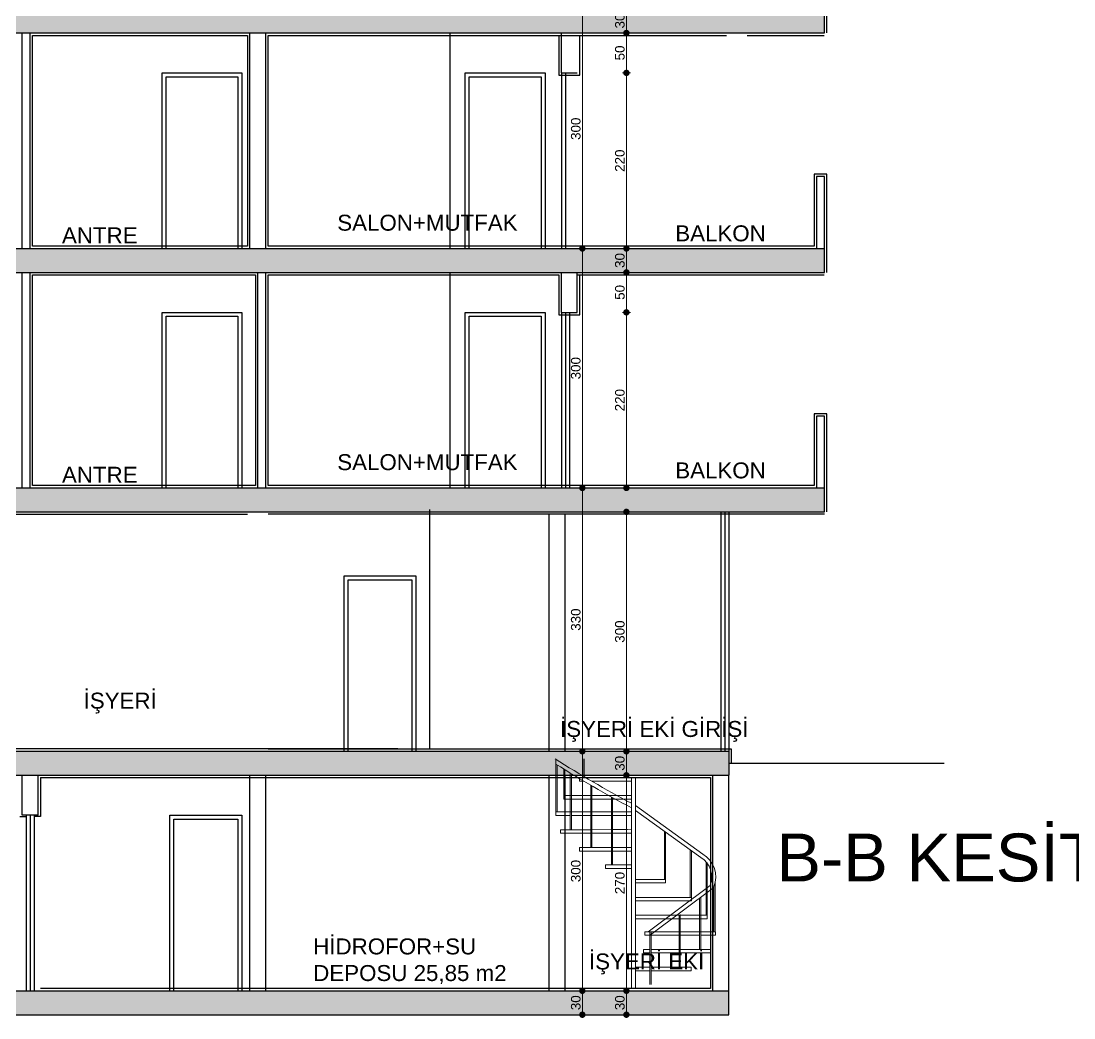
# Model space of a CAD drawing. Header units: millimetres. Extents: x 38129 to 72024, y -56282 to 16512.
# Drawn here: x 63244 to 63903, y -45094 to -44469 of the extents above; entities that cross this region are included whole.
import ezdxf

# ---------------------------------------------------------------- set-up
doc = ezdxf.new("R2010")
doc.units = ezdxf.units.MM
for name, color, linetype, lineweight in [('DIŞÖLÇÜ', 37, 'Continuous', 0), ('DUVAR', 255, 'Continuous', 30), ('iç ölçü', 15, 'Continuous', 20), ('KAPI', 4, 'Continuous', 30), ('mahal', 7, 'Continuous', 5), ('pencere', 195, 'Continuous', 30), ('TARAMA', 252, 'Continuous', 0), ('ölçü İÇ', 31, 'Continuous', 0)]:
    doc.layers.add(name, color=color, linetype=linetype, lineweight=lineweight)
doc.layers.add('sıva', color=41, linetype='Continuous')
doc.styles.add('icdisolcu_yazi', font='arial.ttf')
doc.styles.get("Standard").update_dxf_attribs({"font": 'arial.ttf'})
doc.dimstyles.new('İç Ölçü', dxfattribs={"dimtxt": 12, "dimasz": 8, "dimexe": 5, "dimexo": 0, "dimgap": 2, "dimtad": 1, "dimdec": 0, "dimzin": 12, "dimdsep": 46, "dimtxsty": 'icdisolcu_yazi', "dimblk": 'DOT', "dimcen": 8, "dimdle": 5, "dimclrd": 256, "dimclre": 256, "dimclrt": 7, "dimadec": 0, "dimazin": 3, "dimtfac": 1, "dimtdec": 0, "dimtix": 1, "dimtmove": 2, "dimatfit": 3, "dimldrblk": 'DOT', "dimfxl": 0, "dimtolj": 1, "dimtzin": 0, "dimlwd": -1, "dimlwe": -1, "dimarcsym": 0})
pattern_1 = [(45, (14030.6725, -61387.9235), (-4.4901281, 4.4901281), []), (45, (14035.1626, -61387.9235), (-4.4901281, 4.4901281), [3.175, -1.5875])]

# ---------------------------------------------------------------- blocks, each defined once
blk = doc.blocks.new('_Dot')
at = {"color": 0, "lineweight": -2}
blk.add_line((-0.5, 0), (-1, 0), dxfattribs=at)
at = {"color": 0, "lineweight": 30, "const_width": 0.5}
blk.add_lwpolyline([(-0.25, 0, 1), (0.25, 0, 1)], format="xyb", close=True, dxfattribs=at)
blk = doc.blocks.new('*D2836')
at = {"layer": 'Defpoints', "color": 0, "transparency": 16777216}
for p in [(49391.4, -85758.9), (49391.4, -85788.9), (49391.4, -85788.9)]:
    blk.add_point(p, dxfattribs=at)
at = {"layer": 'ölçü İÇ', "transparency": 16777216}
for p, q in [((49391.4, -85758.9), (49396.4, -85758.9)), ((49391.4, -85788.9), (49396.4, -85788.9))]:
    blk.add_line(p, q, dxfattribs=at)
at = {"layer": 'ölçü İÇ', "linetype": 'Continuous', "transparency": 16777216}
blk.add_line((49391.4, -85766.9), (49391.4, -85780.9), dxfattribs=at)
at = {"layer": 'ölçü İÇ', "transparency": 16777216, "xscale": 8, "yscale": 8, "zscale": 8}
for p, rotation in [((49391.4, -85758.9), 90), ((49391.4, -85788.9), 270)]:
    blk.add_blockref('_Dot', p, dxfattribs=dict(at, rotation=rotation))
at = {"layer": 'ölçü İÇ', "color": 7, "transparency": 16777216, "insert": (49383.2, -85773.9), "char_height": 12, "attachment_point": 5, "rotation": 90, "style": 'icdisolcu_yazi'}
blk.add_mtext('\\A1;30', dxfattribs=at)
blk = doc.blocks.new('*D2837')
at = {"layer": 'Defpoints', "color": 0, "transparency": 16777216}
for p in [(49391.4, -86058.9), (49391.4, -86088.9), (49391.4, -86088.9)]:
    blk.add_point(p, dxfattribs=at)
at = {"layer": 'ölçü İÇ', "transparency": 16777216}
for p, q in [((49391.4, -86058.9), (49396.4, -86058.9)), ((49391.4, -86088.9), (49396.4, -86088.9))]:
    blk.add_line(p, q, dxfattribs=at)
at = {"layer": 'ölçü İÇ', "linetype": 'Continuous', "transparency": 16777216}
blk.add_line((49391.4, -86066.9), (49391.4, -86080.9), dxfattribs=at)
at = {"layer": 'ölçü İÇ', "transparency": 16777216, "xscale": 8, "yscale": 8, "zscale": 8}
for p, rotation in [((49391.4, -86058.9), 90), ((49391.4, -86088.9), 270)]:
    blk.add_blockref('_Dot', p, dxfattribs=dict(at, rotation=rotation))
at = {"layer": 'ölçü İÇ', "color": 7, "transparency": 16777216, "insert": (49383.2, -86073.9), "char_height": 12, "attachment_point": 5, "rotation": 90, "style": 'icdisolcu_yazi'}
blk.add_mtext('\\A1;30', dxfattribs=at)
blk = doc.blocks.new('*D2838')
at = {"layer": 'Defpoints', "color": 0, "transparency": 16777216}
for p in [(49499.7, -86388.9), (49391.4, -86688.9), (49391.4, -86688.9)]:
    blk.add_point(p, dxfattribs=at)
at = {"layer": 'ölçü İÇ', "transparency": 16777216}
for p, q in [((49396.4, -86388.9), (49386.4, -86388.9)), ((49391.4, -86688.9), (49396.4, -86688.9))]:
    blk.add_line(p, q, dxfattribs=at)
at = {"layer": 'ölçü İÇ', "linetype": 'Continuous', "transparency": 16777216}
blk.add_line((49391.4, -86396.9), (49391.4, -86680.9), dxfattribs=at)
at = {"layer": 'ölçü İÇ', "transparency": 16777216, "xscale": 8, "yscale": 8, "zscale": 8}
for p, rotation in [((49391.4, -86388.9), 90), ((49391.4, -86688.9), 270)]:
    blk.add_blockref('_Dot', p, dxfattribs=dict(at, rotation=rotation))
at = {"layer": 'ölçü İÇ', "color": 7, "transparency": 16777216, "insert": (49383.2, -86538.9), "char_height": 12, "attachment_point": 5, "rotation": 90, "style": 'icdisolcu_yazi'}
blk.add_mtext('\\A1;300', dxfattribs=at)
blk = doc.blocks.new('*D2839')
at = {"layer": 'Defpoints', "color": 0, "transparency": 16777216}
for p in [(49391.4, -86688.9), (49391.4, -86718.9), (49391.4, -86718.9)]:
    blk.add_point(p, dxfattribs=at)
at = {"layer": 'ölçü İÇ', "transparency": 16777216}
for p, q in [((49391.4, -86688.9), (49396.4, -86688.9)), ((49391.4, -86718.9), (49396.4, -86718.9))]:
    blk.add_line(p, q, dxfattribs=at)
at = {"layer": 'ölçü İÇ', "linetype": 'Continuous', "transparency": 16777216}
blk.add_line((49391.4, -86696.9), (49391.4, -86710.9), dxfattribs=at)
at = {"layer": 'ölçü İÇ', "transparency": 16777216, "xscale": 8, "yscale": 8, "zscale": 8}
for p, rotation in [((49391.4, -86688.9), 90), ((49391.4, -86718.9), 270)]:
    blk.add_blockref('_Dot', p, dxfattribs=dict(at, rotation=rotation))
at = {"layer": 'ölçü İÇ', "color": 7, "transparency": 16777216, "insert": (49383.2, -86703.9), "char_height": 12, "attachment_point": 5, "rotation": 90, "style": 'icdisolcu_yazi'}
blk.add_mtext('\\A1;30', dxfattribs=at)
blk = doc.blocks.new('*D2840')
at = {"layer": 'Defpoints', "color": 0, "transparency": 16777216}
for p in [(49391.4, -86718.9), (49391.4, -86988.9), (49391.4, -86988.9)]:
    blk.add_point(p, dxfattribs=at)
at = {"layer": 'ölçü İÇ', "transparency": 16777216}
for p, q in [((49391.4, -86718.9), (49396.4, -86718.9)), ((49391.4, -86988.9), (49396.4, -86988.9))]:
    blk.add_line(p, q, dxfattribs=at)
at = {"layer": 'ölçü İÇ', "linetype": 'Continuous', "transparency": 16777216}
blk.add_line((49391.4, -86726.9), (49391.4, -86980.9), dxfattribs=at)
at = {"layer": 'ölçü İÇ', "transparency": 16777216, "xscale": 8, "yscale": 8, "zscale": 8}
for p, rotation in [((49391.4, -86718.9), 90), ((49391.4, -86988.9), 270)]:
    blk.add_blockref('_Dot', p, dxfattribs=dict(at, rotation=rotation))
at = {"layer": 'ölçü İÇ', "color": 7, "transparency": 16777216, "insert": (49383.2, -86853.9), "char_height": 12, "attachment_point": 5, "rotation": 90, "style": 'icdisolcu_yazi'}
blk.add_mtext('\\A1;270', dxfattribs=at)
blk = doc.blocks.new('*D2841')
at = {"layer": 'Defpoints', "color": 0, "transparency": 16777216}
for p in [(49391.4, -86988.9), (49391.4, -87018.9), (49391.4, -87018.9)]:
    blk.add_point(p, dxfattribs=at)
at = {"layer": 'ölçü İÇ', "transparency": 16777216}
for p, q in [((49391.4, -86988.9), (49396.4, -86988.9)), ((49391.4, -87018.9), (49396.4, -87018.9))]:
    blk.add_line(p, q, dxfattribs=at)
at = {"layer": 'ölçü İÇ', "linetype": 'Continuous', "transparency": 16777216}
blk.add_line((49391.4, -86996.9), (49391.4, -87010.9), dxfattribs=at)
at = {"layer": 'ölçü İÇ', "transparency": 16777216, "xscale": 8, "yscale": 8, "zscale": 8}
for p, rotation in [((49391.4, -86988.9), 90), ((49391.4, -87018.9), 270)]:
    blk.add_blockref('_Dot', p, dxfattribs=dict(at, rotation=rotation))
at = {"layer": 'ölçü İÇ', "color": 7, "transparency": 16777216, "insert": (49383.2, -87003.9), "char_height": 12, "attachment_point": 5, "rotation": 90, "style": 'icdisolcu_yazi'}
blk.add_mtext('\\A1;30', dxfattribs=at)
blk = doc.blocks.new('*D2842')
at = {"layer": 'Defpoints', "color": 0, "transparency": 16777216}
for p in [(49336.2, -86988.9), (49336.2, -86988.9), (49336.2, -87018.9)]:
    blk.add_point(p, dxfattribs=at)
at = {"layer": 'ölçü İÇ', "transparency": 16777216}
for p, q in [((49336.2, -86988.9), (49341.2, -86988.9)), ((49336.2, -87018.9), (49341.2, -87018.9))]:
    blk.add_line(p, q, dxfattribs=at)
at = {"layer": 'ölçü İÇ', "linetype": 'Continuous', "transparency": 16777216}
blk.add_line((49336.2, -87010.9), (49336.2, -86996.9), dxfattribs=at)
at = {"layer": 'ölçü İÇ', "transparency": 16777216, "xscale": 8, "yscale": 8, "zscale": 8}
for p, rotation in [((49336.2, -86988.9), 90), ((49336.2, -87018.9), 270)]:
    blk.add_blockref('_Dot', p, dxfattribs=dict(at, rotation=rotation))
at = {"layer": 'ölçü İÇ', "color": 7, "transparency": 16777216, "insert": (49328, -87003.9), "char_height": 12, "attachment_point": 5, "rotation": 90, "style": 'icdisolcu_yazi'}
blk.add_mtext('\\A1;30', dxfattribs=at)
blk = doc.blocks.new('*D2843')
at = {"layer": 'Defpoints', "color": 0, "transparency": 16777216}
for p in [(49336.2, -86688.9), (49336.2, -86688.9), (49336.2, -86988.9)]:
    blk.add_point(p, dxfattribs=at)
at = {"layer": 'ölçü İÇ', "transparency": 16777216}
for p, q in [((49336.2, -86688.9), (49341.2, -86688.9)), ((49336.2, -86988.9), (49341.2, -86988.9))]:
    blk.add_line(p, q, dxfattribs=at)
at = {"layer": 'ölçü İÇ', "linetype": 'Continuous', "transparency": 16777216}
blk.add_line((49336.2, -86980.9), (49336.2, -86696.9), dxfattribs=at)
at = {"layer": 'ölçü İÇ', "transparency": 16777216, "xscale": 8, "yscale": 8, "zscale": 8}
for p, rotation in [((49336.2, -86688.9), 90), ((49336.2, -86988.9), 270)]:
    blk.add_blockref('_Dot', p, dxfattribs=dict(at, rotation=rotation))
at = {"layer": 'ölçü İÇ', "color": 7, "transparency": 16777216, "insert": (49328, -86838.9), "char_height": 12, "attachment_point": 5, "rotation": 90, "style": 'icdisolcu_yazi'}
blk.add_mtext('\\A1;300', dxfattribs=at)
blk = doc.blocks.new('*D2844')
at = {"layer": 'Defpoints', "color": 0, "transparency": 16777216}
for p in [(49336.2, -86358.9), (49336.2, -86358.9), (49336.2, -86688.9)]:
    blk.add_point(p, dxfattribs=at)
at = {"layer": 'ölçü İÇ', "transparency": 16777216}
for p, q in [((49336.2, -86358.9), (49341.2, -86358.9)), ((49336.2, -86688.9), (49341.2, -86688.9))]:
    blk.add_line(p, q, dxfattribs=at)
at = {"layer": 'ölçü İÇ', "linetype": 'Continuous', "transparency": 16777216}
blk.add_line((49336.2, -86680.9), (49336.2, -86366.9), dxfattribs=at)
at = {"layer": 'ölçü İÇ', "transparency": 16777216, "xscale": 8, "yscale": 8, "zscale": 8}
for p, rotation in [((49336.2, -86358.9), 90), ((49336.2, -86688.9), 270)]:
    blk.add_blockref('_Dot', p, dxfattribs=dict(at, rotation=rotation))
at = {"layer": 'ölçü İÇ', "color": 7, "transparency": 16777216, "insert": (49328, -86523.9), "char_height": 12, "attachment_point": 5, "rotation": 90, "style": 'icdisolcu_yazi'}
blk.add_mtext('\\A1;330', dxfattribs=at)
blk = doc.blocks.new('*D2845')
at = {"layer": 'Defpoints', "color": 0, "transparency": 16777216}
for p in [(49336.2, -86058.9), (49336.2, -86058.9), (49336.2, -86358.9)]:
    blk.add_point(p, dxfattribs=at)
at = {"layer": 'ölçü İÇ', "transparency": 16777216}
for p, q in [((49336.2, -86058.9), (49341.2, -86058.9)), ((49336.2, -86358.9), (49341.2, -86358.9))]:
    blk.add_line(p, q, dxfattribs=at)
at = {"layer": 'ölçü İÇ', "linetype": 'Continuous', "transparency": 16777216}
blk.add_line((49336.2, -86350.9), (49336.2, -86066.9), dxfattribs=at)
at = {"layer": 'ölçü İÇ', "transparency": 16777216, "xscale": 8, "yscale": 8, "zscale": 8}
for p, rotation in [((49336.2, -86058.9), 90), ((49336.2, -86358.9), 270)]:
    blk.add_blockref('_Dot', p, dxfattribs=dict(at, rotation=rotation))
at = {"layer": 'ölçü İÇ', "color": 7, "transparency": 16777216, "insert": (49328, -86208.9), "char_height": 12, "attachment_point": 5, "rotation": 90, "style": 'icdisolcu_yazi'}
blk.add_mtext('\\A1;300', dxfattribs=at)
blk = doc.blocks.new('*D2846')
at = {"layer": 'Defpoints', "color": 0, "transparency": 16777216}
for p in [(49336.2, -85758.9), (49336.2, -85758.9), (49336.2, -86058.9)]:
    blk.add_point(p, dxfattribs=at)
at = {"layer": 'ölçü İÇ', "transparency": 16777216}
for p, q in [((49336.2, -85758.9), (49341.2, -85758.9)), ((49336.2, -86058.9), (49341.2, -86058.9))]:
    blk.add_line(p, q, dxfattribs=at)
at = {"layer": 'ölçü İÇ', "linetype": 'Continuous', "transparency": 16777216}
blk.add_line((49336.2, -86050.9), (49336.2, -85766.9), dxfattribs=at)
at = {"layer": 'ölçü İÇ', "transparency": 16777216, "xscale": 8, "yscale": 8, "zscale": 8}
for p, rotation in [((49336.2, -85758.9), 90), ((49336.2, -86058.9), 270)]:
    blk.add_blockref('_Dot', p, dxfattribs=dict(at, rotation=rotation))
at = {"layer": 'ölçü İÇ', "color": 7, "transparency": 16777216, "insert": (49328, -85908.9), "char_height": 12, "attachment_point": 5, "rotation": 90, "style": 'icdisolcu_yazi'}
blk.add_mtext('\\A1;300', dxfattribs=at)
blk = doc.blocks.new('MDKFDKFD')
at = {"layer": 'TARAMA'}
h = blk.add_hatch(dxfattribs=at)
h.set_pattern_fill('ANSI33', color=256)
h.set_pattern_definition([(45, (4939.406, -65486.696), (-4.4901281, 4.4901281), []), (45, (4943.896, -65486.696), (-4.4901281, 4.4901281), [3.175, -1.5875])])
h.paths.add_polyline_path([(49639.6, -85788.9), (49639.6, -85758.9), (48004.6, -85758.9), (48004.6, -85788.9)])
h = blk.add_hatch(dxfattribs=at)
h.set_pattern_fill('ANSI33', color=256)
h.set_pattern_definition([(45, (4939.406, -65786.696), (-4.4901281, 4.4901281), []), (45, (4943.896, -65786.696), (-4.4901281, 4.4901281), [3.175, -1.5875])])
h.paths.add_polyline_path([(49639.6, -86088.9), (49639.6, -86058.9), (48004.6, -86058.9), (48004.6, -86088.9)])
h = blk.add_hatch(dxfattribs=at)
h.set_pattern_fill('ANSI33', color=256)
h.set_pattern_definition([(45, (4939.406, -66086.696), (-4.4901281, 4.4901281), []), (45, (4943.896, -66086.696), (-4.4901281, 4.4901281), [3.175, -1.5875])])
h.paths.add_polyline_path([(49639.6, -86388.9), (49639.6, -86358.9), (48004.6, -86358.9), (48004.6, -86388.9)])
h = blk.add_hatch(dxfattribs=at)
h.set_pattern_fill('ANSI33', color=256)
h.set_pattern_definition(pattern_1)
h.paths.add_polyline_path([(49519.7, -86688.9), (48069.6, -86688.9), (48069.6, -86718.9), (49519.7, -86718.9)])
h = blk.add_hatch(dxfattribs=at)
h.set_pattern_fill('ANSI33', color=256)
h.set_pattern_definition(pattern_1)
h.paths.add_polyline_path([(49519.7, -86988.9), (47718, -86988.9), (47718, -87018.9), (49519.7, -87018.9)])
at = {"layer": 'DIŞÖLÇÜ'}
for p, q in [((48639.4, -86768.9), (48654.7, -86768.9)), ((49397.8, -86985.5), (49496.7, -86985.5))]:
    blk.add_line(p, q, dxfattribs=at)
at = {"layer": 'DUVAR'}
for p, q in [((48004.6, -85788.9), (49639.6, -85788.9)), ((48634.6, -86058.9), (48634.6, -85788.9)), ((48644.6, -86058.9), (48644.6, -85788.9)), ((48919.6, -86058.9), (48919.6, -85788.9)), ((48939.6, -86058.9), (48939.6, -85788.9)), ((49309.9, -85838.9), (49309.9, -85788.9)), ((49309.9, -85838.9), (49329.9, -85838.9)), ((48004.6, -86058.9), (49639.6, -86058.9)), ((48004.6, -86088.9), (49639.6, -86088.9)), ((48634.6, -86358.9), (48634.6, -86088.9)), ((48644.6, -86358.9), (48644.6, -86088.9)), ((48929.6, -86358.9), (48929.6, -86088.9)), ((48939.6, -86358.9), (48939.6, -86088.9)), ((49309.9, -86138.9), (49309.9, -86088.9)), ((49329.9, -86138.9), (49329.9, -86088.9)), ((49309.9, -86138.9), (49329.9, -86138.9)), ((48004.6, -86358.9), (49639.6, -86358.9)), ((48004.6, -86388.9), (49639.6, -86388.9)), ((49294.7, -86688.9), (49294.7, -86391.9)), ((49314.7, -86688.9), (49314.7, -86391.9)), ((48069.6, -86688.9), (49519.7, -86688.9)), ((49519.7, -86688.9), (49519.7, -86718.9)), ((49519.7, -86703.9), (49789.6, -86703.9)), ((48066.1, -86718.9), (49519.7, -86718.9)), ((48069.6, -86718.9), (49519.7, -86718.9)), ((48634.6, -86768.9), (48634.6, -86718.9)), ((48654.6, -86768.9), (48654.6, -86718.9)), ((48654.7, -86768.9), (48654.7, -86718.9)), ((48919.7, -86988.9), (48919.7, -86718.9)), ((48939.7, -86988.9), (48939.7, -86718.9)), ((49294.7, -86988.9), (49294.7, -86718.9)), ((49314.7, -86988.9), (49314.7, -86718.9)), ((49499.7, -86988.9), (49499.7, -86718.9)), ((49519.7, -87018.9), (49519.7, -86718.9)), ((48654.7, -86768.9), (48634.6, -86768.9)), ((47718, -86988.9), (49519.7, -86988.9)), ((47718, -87018.9), (49519.7, -87018.9))]:
    blk.add_line(p, q, dxfattribs=at)
for points in [[(49639.6, -85788.9), (49639.6, -85668.9), (49629.6, -85668.9), (49629.6, -85758.9)], [(49639.6, -86088.9), (49639.6, -85968.9), (49629.6, -85968.9), (49629.6, -86058.9)], [(49639.6, -86388.9), (49639.6, -86268.9), (49629.6, -86268.9), (49629.6, -86358.9)]]:
    blk.add_lwpolyline(points, dxfattribs=at)
at = {"layer": 'iç ölçü', "ltscale": 2}
for p, q in [((49303, -86699.2), (49303, -86764.9)), ((49336.8, -86719.7), (49336.8, -86698.3)), ((49338.3, -86698.3), (49338.3, -86720.6)), ((49304.5, -86705.8), (49304.5, -86764.9)), ((49312.9, -86711.1), (49312.9, -86744.4)), ((49312.9, -86744.4), (49312.9, -86711.1)), ((49314.4, -86712), (49314.4, -86744.4)), ((49321, -86716), (49321, -86787.1)), ((49322.4, -86716.9), (49322.4, -86787.1)), ((49332.7, -86726.3), (49332.7, -86723.1)), ((49332.7, -86726.3), (49332.7, -86724.2)), ((49340.7, -86722), (49397.8, -86722)), ((49397.8, -86721.9), (49397.8, -86914.1)), ((49402.8, -86874.1), (49402.8, -86721.9)), ((49402.8, -86721.9), (49402.8, -86844.8)), ((49402.8, -86722), (49402.8, -86726.3)), ((49402.8, -86756.7), (49402.8, -86722)), ((49338.2, -86726.3), (49332.7, -86726.3)), ((49338.2, -86726.3), (49332.7, -86726.3)), ((49346.7, -86731.3), (49346.7, -86809.5)), ((49397.8, -86726.3), (49348.1, -86726.3)), ((49397.8, -86726.3), (49348.1, -86726.3)), ((49348.1, -86732.2), (49348.1, -86809.5)), ((49312.9, -86744.4), (49397.8, -86744.4)), ((49312.9, -86748.7), (49312.9, -86744.4)), ((49312.9, -86744.4), (49397.8, -86744.4)), ((49312.9, -86744.4), (49312.9, -86746.5)), ((49397.8, -86748.7), (49312.9, -86748.7)), ((49372.6, -86746.1), (49372.6, -86831.2)), ((49374, -86746.9), (49374, -86831.2)), ((49402.8, -86740.1), (49402.8, -86874.1)), ((49402.8, -86744.4), (49402.8, -86748.7)), ((49302.8, -86769.3), (49302.8, -86764.9)), ((49302.8, -86764.9), (49397.8, -86764.9)), ((49487.3, -86817.9), (49402.8, -86756.7)), ((49484.4, -86822), (49402.8, -86762.9)), ((49484.4, -86821.9), (49402.8, -86762.9)), ((49302.8, -86767.1), (49302.8, -86769.3)), ((49302.8, -86769.3), (49321, -86769.3)), ((49322.4, -86769.3), (49346.7, -86769.3)), ((49348.1, -86769.3), (49397.8, -86769.3)), ((49308.8, -86791.5), (49308.8, -86787.1)), ((49308.8, -86787.1), (49346.7, -86787.1)), ((49346.7, -86791.5), (49308.8, -86791.5)), ((49348.1, -86787.1), (49397.8, -86787)), ((49397.8, -86791.5), (49348.1, -86791.5)), ((49374, -86787), (49392.9, -86787)), ((49392.9, -86791.5), (49374, -86791.5)), ((49402.8, -86782.2), (49402.8, -86780)), ((49402.8, -86780), (49402.8, -86914.1)), ((49402.8, -86781.1), (49402.8, -86785.4)), ((49402.8, -86782.2), (49402.8, -86784.4)), ((49439.1, -86789.1), (49439.1, -86849.3)), ((49440.5, -86790.2), (49440.5, -86851.4)), ((49402.8, -86802.7), (49402.8, -86807.1)), ((49402.8, -86802.7), (49402.8, -86807.1)), ((49332.8, -86813.9), (49332.8, -86809.6)), ((49332.8, -86809.6), (49397.8, -86809.6)), ((49397.8, -86813.9), (49332.8, -86813.9)), ((49384.7, -86809.6), (49397.8, -86809.6)), ((49384.7, -86809.6), (49392, -86809.6)), ((49397.8, -86813.9), (49384.7, -86813.9)), ((49471.4, -86812.5), (49471.4, -86872)), ((49472.8, -86813.5), (49472.8, -86872)), ((49365.4, -86831.2), (49397.8, -86831.2)), ((49365.4, -86835.5), (49365.4, -86831.2)), ((49365.4, -86831.2), (49397.8, -86831.2)), ((49365.4, -86835.5), (49365.4, -86831.2)), ((49491.1, -86828.8), (49491.1, -86894.3)), ((49492.6, -86828.1), (49492.6, -86894.3)), ((49397.8, -86835.5), (49365.4, -86835.5)), ((49397.8, -86835.5), (49365.4, -86835.5)), ((49440.5, -86849.3), (49402.8, -86849.3)), ((49402.8, -86853.6), (49440.5, -86853.6)), ((49402.8, -86853.6), (49440.5, -86853.6)), ((49402.8, -86853.6), (49440.5, -86853.6)), ((49402.8, -86853.6), (49440.5, -86853.6)), ((49418.7, -86915), (49496.2, -86856.8)), ((49440.5, -86853.6), (49440.5, -86851.4)), ((49440.5, -86853.6), (49440.5, -86851.4)), ((49502.5, -86853.6), (49502.5, -86914.9)), ((49421.7, -86919), (49501, -86859.4)), ((49501, -86858.2), (49501, -86914.9)), ((49472.8, -86872), (49402.8, -86872)), ((49402.8, -86872), (49402.8, -86876.3)), ((49402.8, -86876.3), (49472.8, -86876.3)), ((49402.8, -86876.3), (49472.8, -86876.3)), ((49472.8, -86876.3), (49472.8, -86872)), ((49472.8, -86876.3), (49472.8, -86874.1)), ((49483.1, -86872.9), (49483.1, -86937.1)), ((49484.6, -86871.8), (49484.6, -86937.1)), ((49492.6, -86894.3), (49402.8, -86894.3)), ((49402.8, -86894.3), (49402.8, -86898.7)), ((49492.6, -86894.3), (49404.4, -86894.3)), ((49457.4, -86893.9), (49457.4, -86959.4)), ((49458.8, -86893.2), (49458.8, -86959.4)), ((49492.6, -86898.7), (49492.6, -86894.3)), ((49492.6, -86894.3), (49492.6, -86896.5)), ((49402.8, -86898.7), (49492.6, -86898.7)), ((49397.8, -86914.1), (49397.8, -86985.5)), ((49402.8, -86914.1), (49402.8, -86985.5)), ((49502.8, -86914.9), (49414.6, -86914.9)), ((49414.6, -86914.9), (49414.6, -86917.1)), ((49414.6, -86919.3), (49414.6, -86917.1)), ((49457.4, -86919.3), (49414.6, -86919.3)), ((49420.8, -86915.6), (49420.8, -86981.2)), ((49422.2, -86914.9), (49422.2, -86981.2)), ((49483.1, -86919.3), (49458.8, -86919.3)), ((49502.8, -86919.3), (49484.6, -86919.3)), ((49502.8, -86919.3), (49502.8, -86914.9)), ((49502.8, -86917.1), (49502.8, -86919.3)), ((49412.6, -86937), (49412.6, -86941.3)), ((49420.8, -86937), (49412.6, -86937)), ((49412.6, -86937.1), (49412.6, -86941.4)), ((49412.6, -86941.4), (49420.8, -86941.4)), ((49457.4, -86937), (49422.2, -86937)), ((49422.2, -86941.4), (49457.4, -86941.4)), ((49496.7, -86937.1), (49458.8, -86937.1)), ((49458.8, -86941.4), (49496.7, -86941.4)), ((49496.7, -86941.4), (49496.7, -86937.1)), ((49496.7, -86937.1), (49496.7, -86985.9)), ((49420.8, -86959.5), (49402.8, -86959.5)), ((49402.8, -86959.5), (49402.8, -86963.9)), ((49420.8, -86959.5), (49413.5, -86959.5)), ((49472.7, -86959.5), (49422.2, -86959.5)), ((49472.7, -86963.9), (49472.7, -86959.5)), ((49402.8, -86963.9), (49420.8, -86963.9)), ((49422.2, -86963.9), (49472.7, -86963.9))]:
    blk.add_line(p, q, dxfattribs=at)
for centre, radius, start, end in [((50097.3, -85442.2), 1486.7, 237.6716, 241.9316), ((50097.3, -85442.2), 1491.7, 237.8293, 242.034), ((49470.6, -86846.1), 32.8, 337.3715, 60.1671), ((49470.6, -86846.1), 27.8, 337.3715, 60.1671)]:
    blk.add_arc(centre, radius, start, end, dxfattribs=at)
at = {"layer": 'KAPI'}
for p, q in [((49170.1, -85788.9), (49170.1, -86058.9)), ((49170.1, -86088.9), (49170.1, -86358.9)), ((49145, -86685.9), (49145, -86385.9))]:
    blk.add_line(p, q, dxfattribs=at)
for points in [[(48809.8, -86058.9), (48809.8, -85838.9), (48909.8, -85838.9), (48909.8, -86058.9)], [(49189.6, -86058.9), (49189.6, -85838.9), (49289.6, -85838.9), (49289.6, -86058.9)], [(48814.8, -86058.9), (48814.8, -85843.9), (48904.8, -85843.9), (48904.8, -86058.9)], [(49194.6, -86058.9), (49194.6, -85843.9), (49284.6, -85843.9), (49284.6, -86058.9)], [(48809.8, -86358.9), (48809.8, -86138.9), (48909.8, -86138.9), (48909.8, -86358.9)], [(48814.8, -86358.9), (48814.8, -86143.9), (48904.8, -86143.9), (48904.8, -86358.9)], [(49189.6, -86358.9), (49189.6, -86138.9), (49289.6, -86138.9), (49289.6, -86358.9)], [(49194.6, -86358.9), (49194.6, -86143.9), (49284.6, -86143.9), (49284.6, -86358.9)], [(49037.7, -86688.9), (49037.7, -86468.9), (49127.7, -86468.9), (49127.7, -86688.9)], [(49042.7, -86688.9), (49042.7, -86473.9), (49122.7, -86473.9), (49122.7, -86688.9)], [(48819.6, -86988.9), (48819.6, -86768.9), (48909.6, -86768.9), (48909.6, -86988.9)], [(48824.6, -86988.9), (48824.6, -86773.9), (48904.6, -86773.9), (48904.6, -86988.9)]]:
    blk.add_lwpolyline(points, dxfattribs=at)
at = {"layer": 'pencere'}
for p, q in [((49309.9, -85838.9), (49309.9, -86058.9)), ((49314.9, -85838.9), (49314.9, -86058.9)), ((49309.9, -86138.9), (49309.9, -86358.9)), ((49314.9, -86138.9), (49314.9, -86358.9)), ((49319.9, -86138.9), (49319.9, -86358.9)), ((49509.7, -86388.9), (49509.7, -86688.9)), ((49514.7, -86388.9), (49514.7, -86688.9)), ((49519.7, -86388.9), (49519.7, -86688.9)), ((49519.7, -86388.9), (49519.7, -86688.9)), ((48639.4, -86768.9), (48639.4, -86988.9)), ((48644.4, -86768.9), (48644.4, -86988.9)), ((48649.4, -86768.9), (48649.4, -86988.9))]:
    blk.add_line(p, q, dxfattribs=at)
at = {"layer": 'sıva'}
for p, q in [((49642.6, -85788.9), (49642.6, -85665.9)), ((48942.6, -86055.9), (48942.6, -85791.9)), ((48942.6, -85791.9), (49516.6, -85791.9)), ((49306.9, -85791.9), (49306.9, -85841.9)), ((49332.9, -85841.9), (49332.9, -85791.9)), ((49542.6, -85791.9), (49639.3, -85791.9)), ((49306.9, -85841.9), (49332.9, -85841.9)), ((49642.6, -85965.9), (49626.6, -85965.9)), ((49626.6, -85965.9), (49626.6, -86055.9)), ((49642.6, -86088.9), (49642.6, -85965.9)), ((49626.6, -86055.9), (48942.6, -86055.9)), ((48942.6, -86355.9), (48942.6, -86091.9)), ((48942.6, -86091.9), (49306.9, -86091.9)), ((49306.9, -86091.9), (49306.9, -86141.9)), ((49329.9, -86091.9), (49426.7, -86091.9)), ((49332.9, -86141.9), (49332.9, -86091.9)), ((49332.9, -86091.9), (49639.3, -86091.9)), ((49306.9, -86141.9), (49332.9, -86141.9)), ((49642.6, -86265.9), (49626.6, -86265.9)), ((49626.6, -86265.9), (49626.6, -86355.9)), ((49642.6, -86388.9), (49642.6, -86265.9)), ((49626.6, -86355.9), (48942.6, -86355.9)), ((48657.6, -86721.9), (48657.6, -86770.4)), ((48631.6, -86770.4), (48639.4, -86770.4)), ((48657.6, -86770.4), (48649.4, -86770.4))]:
    blk.add_line(p, q, dxfattribs=at)
for points in [[(48647.6, -85791.9), (48916.6, -85791.9), (48916.6, -86055.9), (48647.6, -86055.9)], [(48647.6, -86091.9), (48926.6, -86091.9), (48926.6, -86355.9), (48647.6, -86355.9)]]:
    blk.add_lwpolyline(points, close=True, dxfattribs=at)
for points in [[(49105.1, -86685.9), (48092.6, -86685.9), (48092.6, -86391.9), (48916.6, -86391.9)], [(48657.6, -86391.9), (48916.6, -86391.9)], [(49639.6, -86391.9), (48942.6, -86391.9)], [(48916.6, -86685.9), (48657.6, -86685.9)], [(48942.6, -86685.9), (49522.7, -86685.9), (49522.7, -86703.9)], [(48657.6, -86721.9), (49496.7, -86721.9), (49496.7, -86985.9), (48657.6, -86985.9)]]:
    blk.add_lwpolyline(points, dxfattribs=at)
at = {"layer": 'ölçü İÇ'}
for p, q in [((49391.4, -85788.9), (49396.4, -85788.9)), ((49396.4, -85838.9), (49386.4, -85838.9)), ((49396.4, -85838.9), (49386.4, -85838.9)), ((49391.4, -86058.9), (49396.4, -86058.9)), ((49391.4, -86088.9), (49396.4, -86088.9)), ((49396.4, -86138.9), (49386.4, -86138.9)), ((49396.4, -86138.9), (49386.4, -86138.9)), ((49391.4, -86358.9), (49396.4, -86358.9))]:
    blk.add_line(p, q, dxfattribs=at)
at = {"layer": 'ölçü İÇ', "linetype": 'Continuous'}
for p, q in [((49391.4, -85796.9), (49391.4, -85830.9)), ((49391.4, -85846.9), (49391.4, -86050.9)), ((49391.4, -86096.9), (49391.4, -86130.9)), ((49391.4, -86146.9), (49391.4, -86350.9))]:
    blk.add_line(p, q, dxfattribs=at)
at = {"layer": 'ölçü İÇ', "xscale": 8, "yscale": 8, "zscale": 8}
for p, rotation in [((49391.4, -85788.9), 90), ((49391.4, -85838.9), 270), ((49391.4, -85838.9), 90), ((49391.4, -86058.9), 270), ((49391.4, -86088.9), 90), ((49391.4, -86138.9), 270), ((49391.4, -86138.9), 90), ((49391.4, -86358.9), 270)]:
    blk.add_blockref('_Dot', p, dxfattribs=dict(at, rotation=rotation))
at = {"layer": 'mahal'}
for s, width, insert, char_height, attachment_point in [('SALON+MUTFAK', 77.279, (49029.2, -86016.6), 20, 1), ('ANTRE', 250.343, (48684.4, -86032.4), 20, 1), ('BALKON', 275.107, (49452.6, -86029.9), 20, 1), ('SALON+MUTFAK', 77.279, (49029.2, -86316.6), 20, 1), ('BALKON', 275.107, (49452.6, -86326.9), 20, 1), ('ANTRE', 250.343, (48684.4, -86332.4), 20, 1), ('İŞYERİ', 250.343, (48711.5, -86615.4), 20, 1), ('İŞYERİ EKİ GİRİŞİ', 250.343, (49308.3, -86650.9), 20, 1), ('B-B KESİTİ Ö:1/100', 732.289, (49579.2, -86791.9), 60, 1), ('HİDROFOR+SU DEPOSU 25,85 m2', 250.343, (48999.1, -86980.4), 20, 7), ('İŞYERİ EKİ', 250.343, (49344.5, -86942.2), 20, 1)]:
    blk.add_mtext_dynamic_manual_height_columns(s, width=width, gutter_width=12.5, heights=[0], dxfattribs=dict(at, insert=insert, char_height=char_height, attachment_point=attachment_point))
at = {"layer": 'ölçü İÇ', "color": 7, "char_height": 12, "attachment_point": 5, "rotation": 90, "style": 'icdisolcu_yazi'}
for s, insert in [('\\A1;50', (49383.2, -85813.9)), ('\\A1;220', (49383.2, -85948.9)), ('\\A1;50', (49383.2, -86113.9)), ('\\A1;220', (49383.2, -86248.9))]:
    blk.add_mtext(s, dxfattribs=dict(at, insert=insert))
at = {"layer": 'ölçü İÇ'}
for base, p1, p2, picture, middle in [((49336.2, -85758.9), (49336.2, -86058.9), (49336.2, -85758.9), '*D2846', (49328, -85908.9)), ((49391.4, -85788.9), (49391.4, -85758.9), (49391.4, -85788.9), '*D2836', (49383.2, -85773.9)), ((49336.2, -86058.9), (49336.2, -86358.9), (49336.2, -86058.9), '*D2845', (49328, -86208.9)), ((49391.4, -86088.9), (49391.4, -86058.9), (49391.4, -86088.9), '*D2837', (49383.2, -86073.9)), ((49336.2, -86358.9), (49336.2, -86688.9), (49336.2, -86358.9), '*D2844', (49328, -86523.9)), ((49391.4, -86688.9), (49499.7, -86388.9), (49391.4, -86688.9), '*D2838', (49383.2, -86538.9)), ((49336.2, -86688.9), (49336.2, -86988.9), (49336.2, -86688.9), '*D2843', (49328, -86838.9)), ((49391.4, -86718.9), (49391.4, -86688.9), (49391.4, -86718.9), '*D2839', (49383.2, -86703.9)), ((49391.4, -86988.9), (49391.4, -86718.9), (49391.4, -86988.9), '*D2840', (49383.2, -86853.9)), ((49336.2, -86988.9), (49336.2, -87018.9), (49336.2, -86988.9), '*D2842', (49328, -87003.9)), ((49391.4, -87018.9), (49391.4, -86988.9), (49391.4, -87018.9), '*D2841', (49383.2, -87003.9))]:
    dim = blk.add_linear_dim(base=base, p1=p1, p2=p2, angle=90, dimstyle='İç Ölçü', dxfattribs=at)
    dim.commit()
    dim.dimension.update_dxf_attribs({"geometry": picture, "text_midpoint": middle})

msp = doc.modelspace()

# ---------------------------------------------------------------- block references
at = {"layer": 'DIŞÖLÇÜ', "xscale": 0.5, "yscale": 0.5, "zscale": 0.5}
msp.add_blockref('MDKFDKFD', (38927.51, -1582.17), dxfattribs=at)

doc.saveas('drawing.dxf')
